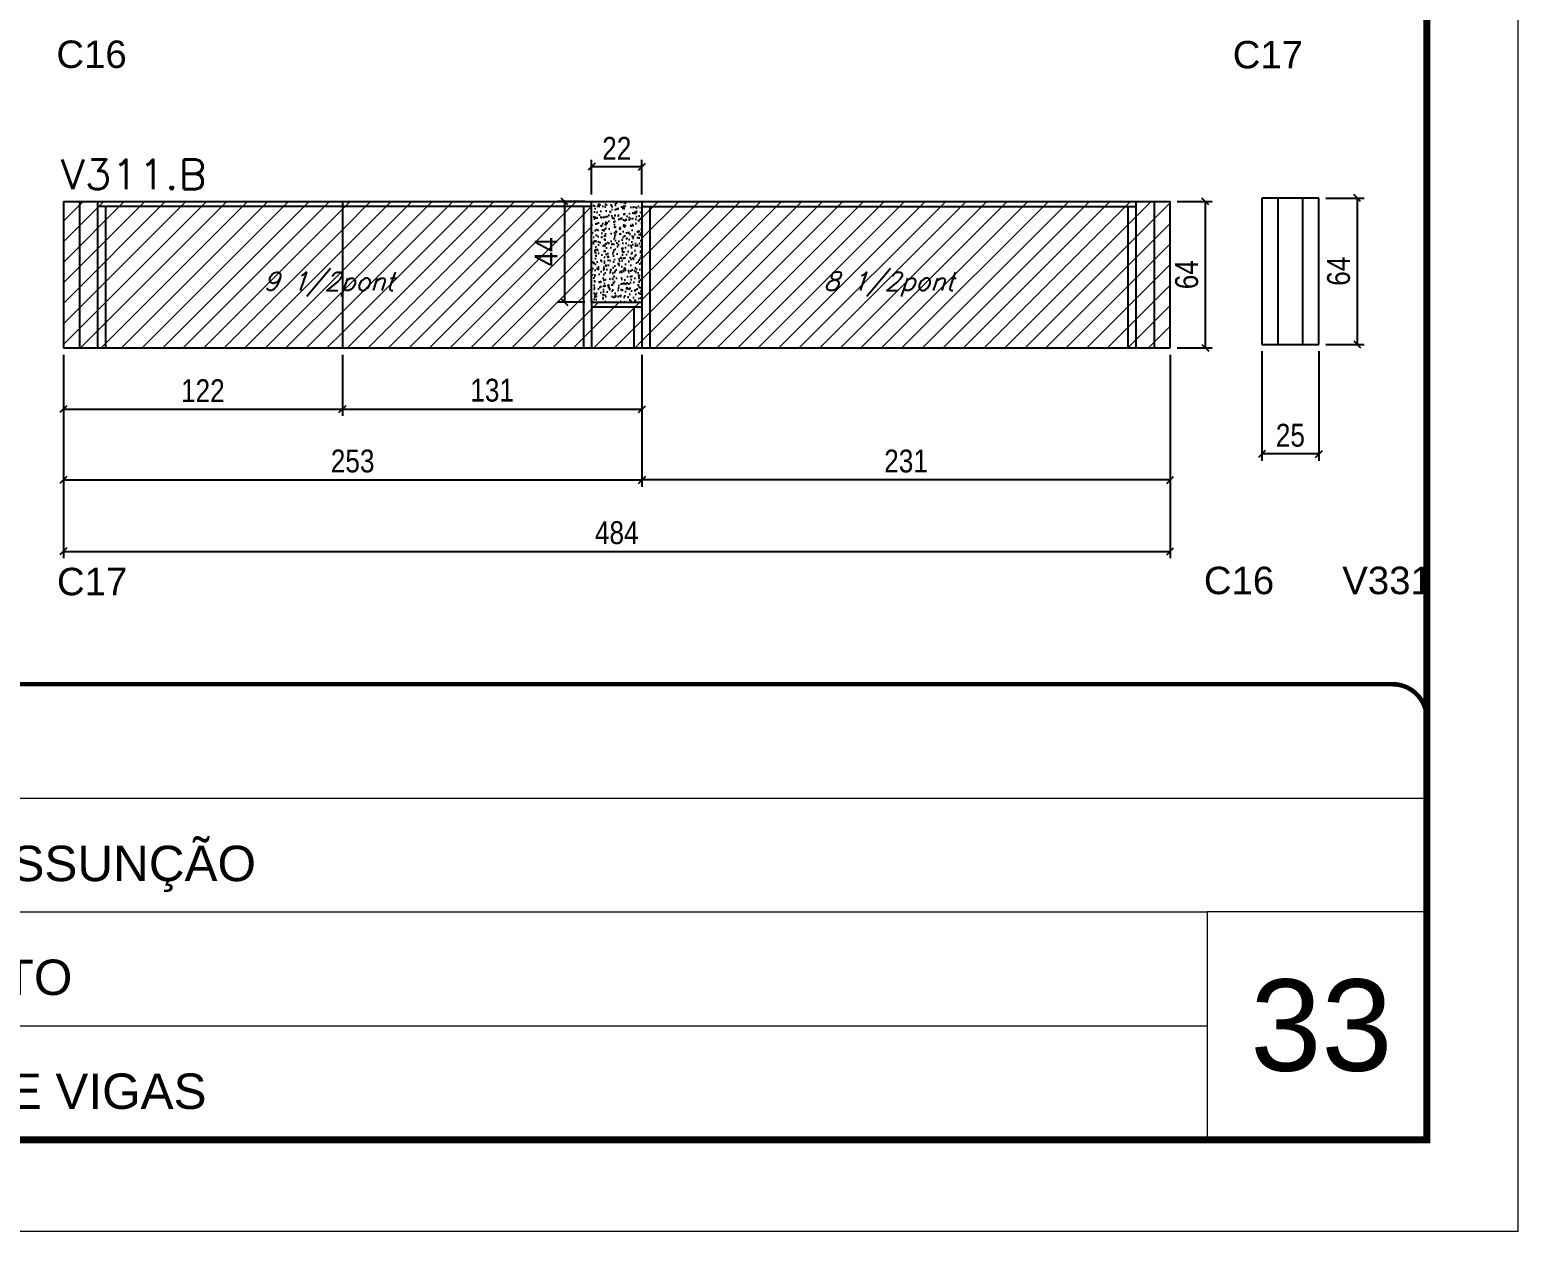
# Model space of a CAD drawing. Extents: x 137137 to 143418, y 10464 to 34486.
# Drawn here: x 137971 to 138622, y 24247 to 24773 of the extents above; entities that cross this region are included whole.
import ezdxf

# ---------------------------------------------------------------- set-up
doc = ezdxf.new("R2010")
doc.units = 0
doc.linetypes.add('CONTINUO', pattern=[0])
doc.linetypes.add('DASHED', pattern=[0.75, 0.5, -0.25])
for name, color, linetype in [('5', 5, 'Continuous'), ('COTA', 241, 'Continuous'), ('Painéis', 200, 'Continuous'), ('SARR_2.2x7', 40, 'Continuous'), ('SARR_3.5x7', 81, 'Continuous'), ('texto', 7, 'Continuous')]:
    doc.layers.add(name, color=color, linetype=linetype)
for name, color, linetype, lineweight in [('CARIMBO', 255, 'Continuous', 9), ('Folhas', 255, 'Continuous', 9), ('Hachura', 251, 'Continuous', 9), ('SARRAFO DE PRESSAO', 251, 'DASHED', 9), ('Texto Seção', 7, 'Continuous', 15)]:
    doc.layers.add(name, color=color, linetype=linetype, lineweight=lineweight)
doc.styles.add('ARIAL', font='arial.ttf')
doc.styles.add('COTA TECNICA', font='techl___.ttf', dxfattribs={"height": 10})
doc.styles.add('REGUA-120', font='ROMANS.shx', dxfattribs={"height": 15})
doc.styles.add('Romans', font='romans.shx')
doc.styles.get("Standard").update_dxf_attribs({"font": 'arial.ttf'})
doc.dimstyles.new('PAINEL', dxfattribs={"dimtxt": 10, "dimasz": 3, "dimexe": 3, "dimexo": 3, "dimgap": 3, "dimtad": 1, "dimdec": 1, "dimzin": 12, "dimdsep": 46, "dimtxsty": 'COTA TECNICA', "dimblk1": 'OBLIQUE', "dimblk2": 'OBLIQUE', "dimsah": 1, "dimcen": 0.9, "dimclrd": 4, "dimclre": 4, "dimclrt": 240, "dimadec": 1, "dimazin": 3, "dimtfac": 1, "dimtdec": 1, "dimtmove": 0, "dimatfit": 3, "dimfxl": 1, "dimtolj": 1, "dimtzin": 12, "dimarcsym": 0})
pattern_1 = [(45, (-1580.9014, -8040.026), (-4.49012806, 4.49012806), [])]

# ---------------------------------------------------------------- blocks, each defined once
blk = doc.blocks.new('9999999999')
at = {"color": 30, "linetype": 'CONTINUO'}
for p, q in [((98564.56, 34379.64), (99583.98, 34379.64)), ((98564.56, 34329.83), (99487.98, 34329.83)), ((99583.98, 34329.83), (99487.98, 34329.83)), ((99487.98, 34329.83), (99487.98, 34230.21)), ((98564.56, 34280.02), (99487.98, 34280.02))]:
    blk.add_line(p, q, dxfattribs=at)
at = {"color": 30, "linetype": 'CONTINUO', "const_width": 2}
blk.add_lwpolyline([(99583.98, 34230.21), (99583.98, 34414.45, 0.414214), (99568.98, 34429.45), (98228.98, 34429.45, 0.414214), (98213.98, 34414.45), (98213.98, 34245.21, 0.414214), (98228.98, 34230.21), (99583.98, 34230.21)], format="xyb", dxfattribs=at)
at = {"layer": 'Folhas'}
blk.add_lwpolyline([(98138.98, 34190.21), (99623.98, 34190.21), (99623.98, 35240.21), (98138.98, 35240.21)], close=True, dxfattribs=at)
at = {"layer": 'Folhas', "color": 30, "const_width": 3}
blk.add_lwpolyline([(98213.98, 34230.21), (99583.98, 34230.21), (99583.98, 35200.21), (98213.98, 35200.21)], close=True, dxfattribs=at)
at = {"color": 7, "linetype": 'Continuous', "ltscale": 5, "style": 'ARIAL'}
for s, p in [('HOSPITAL ASSUNÇÃO', (98837.68, 34343.32)), ('1° PAVIMENTO', (98837.68, 34293.51)), ('LATERAIS DE VIGAS', (98837.68, 34243.7))]:
    blk.add_text(s, height=15.4829, dxfattribs=at).set_placement(p)
blk = doc.blocks.new('_Oblique')
at = {"color": 0, "linetype": 'ByBlock', "lineweight": -2}
blk.add_line((-0.5, -0.5), (0.5, 0.5), dxfattribs=at)
blk = doc.blocks.new('*D1391')
at = {"layer": 'COTA', "color": 4, "linetype": 'ByBlock', "lineweight": -2, "transparency": 16777216}
for p, q in [((137986.1, 24630.52), (137986.1, 24603.71)), ((138108.1, 24630.52), (138108.1, 24603.71)), ((137986.1, 24606.71), (138108.1, 24606.71))]:
    blk.add_line(p, q, dxfattribs=at)
at = {"layer": 'Defpoints', "color": 0, "linetype": 'ByBlock', "transparency": 16777216}
for p in [(137986.1, 24633.52), (138108.1, 24633.52), (138108.1, 24606.71)]:
    blk.add_point(p, dxfattribs=at)
at = {"layer": 'COTA', "color": 4, "linetype": 'ByBlock', "lineweight": -2, "transparency": 16777216, "xscale": 3, "yscale": 3, "zscale": 3, "rotation": 180}
blk.add_blockref('_Oblique', (137986.1, 24606.71), dxfattribs=at)
at = {"layer": 'COTA', "color": 4, "linetype": 'ByBlock', "lineweight": -2, "transparency": 16777216, "xscale": 3, "yscale": 3, "zscale": 3}
blk.add_blockref('_Oblique', (138108.1, 24606.71), dxfattribs=at)
at = {"layer": 'COTA', "color": 240, "linetype": 'ByBlock', "transparency": 16777216, "insert": (138047.1, 24614.77), "char_height": 10, "attachment_point": 5, "style": 'COTA TECNICA'}
blk.add_mtext('\\A1;122', dxfattribs=at)
blk = doc.blocks.new('*D1392')
at = {"layer": 'COTA', "color": 4, "linetype": 'ByBlock', "lineweight": -2, "transparency": 16777216}
for p, q in [((138108.1, 24630.52), (138108.1, 24603.71)), ((138239.1, 24630.52), (138239.1, 24603.71)), ((138108.1, 24606.71), (138239.1, 24606.71))]:
    blk.add_line(p, q, dxfattribs=at)
at = {"layer": 'Defpoints', "color": 0, "linetype": 'ByBlock', "transparency": 16777216}
for p in [(138108.1, 24633.52), (138239.1, 24633.52), (138239.1, 24606.71)]:
    blk.add_point(p, dxfattribs=at)
at = {"layer": 'COTA', "color": 4, "linetype": 'ByBlock', "lineweight": -2, "transparency": 16777216, "xscale": 3, "yscale": 3, "zscale": 3, "rotation": 180}
blk.add_blockref('_Oblique', (138108.1, 24606.71), dxfattribs=at)
at = {"layer": 'COTA', "color": 4, "linetype": 'ByBlock', "lineweight": -2, "transparency": 16777216, "xscale": 3, "yscale": 3, "zscale": 3}
blk.add_blockref('_Oblique', (138239.1, 24606.71), dxfattribs=at)
at = {"layer": 'COTA', "color": 240, "linetype": 'ByBlock', "transparency": 16777216, "insert": (138173.6, 24614.93), "char_height": 10, "attachment_point": 5, "style": 'COTA TECNICA'}
blk.add_mtext('\\A1;131', dxfattribs=at)
blk = doc.blocks.new('*D1393')
at = {"layer": 'COTA', "color": 4, "linetype": 'ByBlock', "lineweight": -2, "transparency": 16777216}
for p, q in [((138239.1, 24630.52), (138239.1, 24572.74)), ((138470.1, 24630.52), (138470.1, 24572.74)), ((138470.1, 24575.74), (138239.1, 24575.74))]:
    blk.add_line(p, q, dxfattribs=at)
at = {"layer": 'Defpoints', "color": 0, "linetype": 'ByBlock', "transparency": 16777216}
for p in [(138239.1, 24633.52), (138470.1, 24633.52), (138239.1, 24575.74)]:
    blk.add_point(p, dxfattribs=at)
at = {"layer": 'COTA', "color": 4, "linetype": 'ByBlock', "lineweight": -2, "transparency": 16777216, "xscale": 3, "yscale": 3, "zscale": 3, "rotation": 180}
blk.add_blockref('_Oblique', (138239.1, 24575.74), dxfattribs=at)
at = {"layer": 'COTA', "color": 4, "linetype": 'ByBlock', "lineweight": -2, "transparency": 16777216, "xscale": 3, "yscale": 3, "zscale": 3}
blk.add_blockref('_Oblique', (138470.1, 24575.74), dxfattribs=at)
at = {"layer": 'COTA', "color": 240, "linetype": 'ByBlock', "transparency": 16777216, "insert": (138354.6, 24583.96), "char_height": 10, "attachment_point": 5, "style": 'COTA TECNICA'}
blk.add_mtext('\\A1;231', dxfattribs=at)
blk = doc.blocks.new('*D1394')
at = {"layer": 'COTA', "color": 4, "linetype": 'ByBlock', "lineweight": -2, "transparency": 16777216}
for p, q in [((138217.1, 24700.52), (138217.1, 24715.77)), ((138239.1, 24700.52), (138239.1, 24715.77)), ((138217.1, 24712.77), (138239.1, 24712.77))]:
    blk.add_line(p, q, dxfattribs=at)
at = {"layer": 'Defpoints', "color": 0, "linetype": 'ByBlock', "transparency": 16777216}
for p in [(138239.1, 24712.77), (138217.1, 24697.52), (138239.1, 24697.52)]:
    blk.add_point(p, dxfattribs=at)
at = {"layer": 'COTA', "color": 4, "linetype": 'ByBlock', "lineweight": -2, "transparency": 16777216, "xscale": 3, "yscale": 3, "zscale": 3, "rotation": 180}
blk.add_blockref('_Oblique', (138217.1, 24712.77), dxfattribs=at)
at = {"layer": 'COTA', "color": 4, "linetype": 'ByBlock', "lineweight": -2, "transparency": 16777216, "xscale": 3, "yscale": 3, "zscale": 3}
blk.add_blockref('_Oblique', (138239.1, 24712.77), dxfattribs=at)
at = {"layer": 'COTA', "color": 240, "linetype": 'ByBlock', "transparency": 16777216, "insert": (138228.1, 24720.77), "char_height": 10, "attachment_point": 5, "style": 'COTA TECNICA'}
blk.add_mtext('\\A1;22', dxfattribs=at)
blk = doc.blocks.new('*D1449')
at = {"layer": 'COTA', "color": 4, "linetype": 'ByBlock', "lineweight": -2, "transparency": 16777216}
for p, q in [((138214.1, 24697.52), (138202.24, 24697.52)), ((138205.24, 24697.52), (138205.24, 24653.52)), ((138214.1, 24653.52), (138202.24, 24653.52))]:
    blk.add_line(p, q, dxfattribs=at)
at = {"layer": 'Defpoints', "color": 0, "linetype": 'ByBlock', "transparency": 16777216}
for p in [(138217.1, 24697.52), (138205.24, 24653.52), (138217.1, 24653.52)]:
    blk.add_point(p, dxfattribs=at)
at = {"layer": 'COTA', "color": 4, "linetype": 'ByBlock', "lineweight": -2, "transparency": 16777216, "xscale": 3, "yscale": 3, "zscale": 3}
for p, rotation in [((138205.24, 24697.52), 90), ((138205.24, 24653.52), 270)]:
    blk.add_blockref('_Oblique', p, dxfattribs=dict(at, rotation=rotation))
at = {"layer": 'COTA', "color": 240, "linetype": 'ByBlock', "transparency": 16777216, "insert": (138197.16, 24675.52), "char_height": 10, "attachment_point": 5, "rotation": 90, "style": 'COTA TECNICA'}
blk.add_mtext('\\A1;44', dxfattribs=at)
blk = doc.blocks.new('*D1395')
at = {"layer": 'COTA', "color": 4, "linetype": 'ByBlock', "lineweight": -2, "transparency": 16777216}
for p, q in [((138473.1, 24697.52), (138488.44, 24697.52)), ((138485.44, 24697.52), (138485.44, 24633.52)), ((138473.1, 24633.52), (138488.44, 24633.52))]:
    blk.add_line(p, q, dxfattribs=at)
at = {"layer": 'Defpoints', "color": 0, "linetype": 'ByBlock', "transparency": 16777216}
for p in [(138470.1, 24697.52), (138470.1, 24633.52), (138485.44, 24633.52)]:
    blk.add_point(p, dxfattribs=at)
at = {"layer": 'COTA', "color": 4, "linetype": 'ByBlock', "lineweight": -2, "transparency": 16777216, "xscale": 3, "yscale": 3, "zscale": 3}
for p, rotation in [((138485.44, 24697.52), 90), ((138485.44, 24633.52), 270)]:
    blk.add_blockref('_Oblique', p, dxfattribs=dict(at, rotation=rotation))
at = {"layer": 'COTA', "color": 240, "linetype": 'ByBlock', "transparency": 16777216, "insert": (138477.34, 24665.52), "char_height": 10, "attachment_point": 5, "rotation": 90, "style": 'COTA TECNICA'}
blk.add_mtext('\\A1;64', dxfattribs=at)
blk = doc.blocks.new('*D1396')
at = {"layer": 'COTA', "color": 4, "linetype": 'ByBlock', "lineweight": -2, "transparency": 16777216}
for p, q in [((137986.1, 24630.52), (137986.1, 24541.52)), ((138470.1, 24630.52), (138470.1, 24541.52)), ((137986.1, 24544.52), (138470.1, 24544.52))]:
    blk.add_line(p, q, dxfattribs=at)
at = {"layer": 'Defpoints', "color": 0, "linetype": 'ByBlock', "transparency": 16777216}
for p in [(137986.1, 24633.52), (138470.1, 24633.52), (138470.1, 24544.52)]:
    blk.add_point(p, dxfattribs=at)
at = {"layer": 'COTA', "color": 4, "linetype": 'ByBlock', "lineweight": -2, "transparency": 16777216, "xscale": 3, "yscale": 3, "zscale": 3, "rotation": 180}
blk.add_blockref('_Oblique', (137986.1, 24544.52), dxfattribs=at)
at = {"layer": 'COTA', "color": 4, "linetype": 'ByBlock', "lineweight": -2, "transparency": 16777216, "xscale": 3, "yscale": 3, "zscale": 3}
blk.add_blockref('_Oblique', (138470.1, 24544.52), dxfattribs=at)
at = {"layer": 'COTA', "color": 240, "linetype": 'ByBlock', "transparency": 16777216, "insert": (138228.1, 24552.62), "char_height": 10, "attachment_point": 5, "style": 'COTA TECNICA'}
blk.add_mtext('\\A1;484', dxfattribs=at)
blk = doc.blocks.new('*D1398')
at = {"layer": 'COTA', "color": 4, "lineweight": -2, "transparency": 16777216}
for p, q in [((137986.1, 24630.52), (137986.1, 24572.74)), ((138239.1, 24630.52), (138239.1, 24572.74)), ((137986.1, 24575.74), (138239.1, 24575.74))]:
    blk.add_line(p, q, dxfattribs=at)
at = {"layer": 'Defpoints', "color": 0, "transparency": 16777216}
for p in [(137986.1, 24633.52), (138239.1, 24633.52), (138239.1, 24575.74)]:
    blk.add_point(p, dxfattribs=at)
at = {"layer": 'COTA', "color": 4, "lineweight": -2, "transparency": 16777216, "xscale": 3, "yscale": 3, "zscale": 3, "rotation": 180}
blk.add_blockref('_Oblique', (137986.1, 24575.74), dxfattribs=at)
at = {"layer": 'COTA', "color": 4, "lineweight": -2, "transparency": 16777216, "xscale": 3, "yscale": 3, "zscale": 3}
blk.add_blockref('_Oblique', (138239.1, 24575.74), dxfattribs=at)
at = {"layer": 'COTA', "color": 240, "transparency": 16777216, "insert": (138112.6, 24583.96), "char_height": 10, "attachment_point": 5, "style": 'COTA TECNICA'}
blk.add_mtext('\\A1;253', dxfattribs=at)
blk = doc.blocks.new('*D1435')
at = {"layer": 'COTA', "color": 4, "lineweight": -2, "ltscale": 25, "transparency": 16777216}
for p, q in [((138510.16, 24632.02), (138510.16, 24584.12)), ((138535.16, 24632.02), (138535.16, 24584.12)), ((138535.16, 24587.12), (138510.16, 24587.12))]:
    blk.add_line(p, q, dxfattribs=at)
at = {"layer": 'Defpoints', "color": 0, "ltscale": 25, "transparency": 16777216}
for p in [(138510.16, 24635.02), (138535.16, 24635.02), (138510.16, 24587.12)]:
    blk.add_point(p, dxfattribs=at)
at = {"layer": 'COTA', "color": 4, "lineweight": -2, "ltscale": 25, "transparency": 16777216, "xscale": 3, "yscale": 3, "zscale": 3, "rotation": 180}
blk.add_blockref('_Oblique', (138510.16, 24587.12), dxfattribs=at)
at = {"layer": 'COTA', "color": 4, "lineweight": -2, "ltscale": 25, "transparency": 16777216, "xscale": 3, "yscale": 3, "zscale": 3}
blk.add_blockref('_Oblique', (138535.16, 24587.12), dxfattribs=at)
at = {"layer": 'COTA', "color": 240, "ltscale": 25, "transparency": 16777216, "insert": (138522.66, 24595.23), "char_height": 10, "attachment_point": 5, "style": 'COTA TECNICA'}
blk.add_mtext('\\A1;25', dxfattribs=at)
blk = doc.blocks.new('*D1436')
at = {"layer": 'COTA', "color": 4, "lineweight": -2, "ltscale": 25, "transparency": 16777216}
for p, q in [((138538.16, 24699.02), (138554.87, 24699.02)), ((138551.87, 24699.02), (138551.87, 24635.02)), ((138538.16, 24635.02), (138554.87, 24635.02))]:
    blk.add_line(p, q, dxfattribs=at)
at = {"layer": 'Defpoints', "color": 0, "ltscale": 25, "transparency": 16777216}
for p in [(138535.16, 24699.02), (138535.16, 24635.02), (138551.87, 24635.02)]:
    blk.add_point(p, dxfattribs=at)
at = {"layer": 'COTA', "color": 4, "lineweight": -2, "ltscale": 25, "transparency": 16777216, "xscale": 3, "yscale": 3, "zscale": 3}
for p, rotation in [((138551.87, 24699.02), 90), ((138551.87, 24635.02), 270)]:
    blk.add_blockref('_Oblique', p, dxfattribs=dict(at, rotation=rotation))
at = {"layer": 'COTA', "color": 240, "ltscale": 25, "transparency": 16777216, "insert": (138543.77, 24667.02), "char_height": 10, "attachment_point": 5, "rotation": 90, "style": 'COTA TECNICA'}
blk.add_mtext('\\A1;64', dxfattribs=at)

msp = doc.modelspace()

# ---------------------------------------------------------------- hatches: boundary and pattern name
at = {"layer": 'COTA', "linetype": 'ByBlock'}
h = msp.add_hatch(dxfattribs=at)
h.set_pattern_fill('AR-CONC', color=256, scale=0.03)
h.set_pattern_definition([(50, (7422.4585, -8043.6016), (5.46554007, -0.47817257), [0.5715, -6.2865]), (355, (7422.4585, -8043.6016), (-1.05730264, 5.73170536), [0.4572, -5.02921753]), (100.4514447, (7422.914, -8043.6414), (4.40823741, 5.25353256), [0.48570026, -5.34270734]), (46.1842, (7422.4585, -8042.0776), (8.13237123, -1.26126984), [0.85725, -9.42975]), (96.6355576, (7423.136, -8042.183), (7.122124, 7.42278374), [0.7285507, -8.01406824]), (351.184151, (7422.4585, -8042.0776), (7.122124, 7.42278374), [0.685799, -7.54379196]), (21, (7423.2205, -8042.4586), (4.54843174, -3.06795595), [0.5715, -6.2865]), (326, (7423.2205, -8042.4586), (1.85406085, 5.52563898), [0.4572, -5.0292]), (71.451445, (7423.5995, -8042.714), (6.40249258, 2.45768307), [0.48570026, -5.34269813]), (37.5, (7422.4585, -8043.6016), (0.092658098, 2.536651166), [0, -4.96824, 0, -5.1054, 0, -5.04825]), (7.5, (7422.4585, -8043.6016), (2.004589875, 3.005417245), [0, -2.91084, 0, -4.85394, 0, -1.92405]), (327.5, (7420.7592, -8043.6016), (4.067717855, -0.17186232), [0, -1.905, 0, -5.9436, 0, -7.8867]), (317.5, (7419.9972, -8043.6016), (4.44387544, 0.76279473), [0, -2.4765, 0, -3.94716, 0, -5.6007])])
h.paths.add_polyline_path([(138217.1, 24653.52), (138239.1, 24653.52), (138239.1, 24697.52), (138217.1, 24697.52)])
at = {"layer": 'Hachura', "linetype": 'ByBlock'}
h = msp.add_hatch(dxfattribs=at)
h.set_pattern_fill('ANSI31', color=256, scale=2)
h.set_pattern_definition(pattern_1)
h.paths.add_polyline_path([(138108.1, 24697.52), (137986.1, 24697.52), (137986.1, 24633.52), (138108.1, 24633.52)])
h = msp.add_hatch(dxfattribs=at)
h.set_pattern_fill('ANSI31', color=256, scale=2)
h.set_pattern_definition(pattern_1)
h.paths.add_polyline_path([(138217.1, 24697.52), (138108.1, 24697.52), (138108.1, 24633.52), (138239.1, 24633.52), (138239.1, 24653.52), (138217.1, 24653.52)])
h.paths.add_polyline_path([(138207.02, 24664.74), (138207.02, 24686.93), (138186.43, 24686.93), (138186.43, 24664.74)], flags=24)
h = msp.add_hatch(dxfattribs=at)
h.set_pattern_fill('ANSI31', color=256, scale=2)
h.set_pattern_definition(pattern_1)
h.paths.add_polyline_path([(138470.1, 24697.52), (138239.1, 24697.52), (138239.1, 24633.52), (138470.1, 24633.52)])
h.paths.add_polyline_path([(138310.73, 24653.35), (138378.35, 24653.35), (138383.85, 24669.32), (138316.23, 24669.32)], flags=24)

# ---------------------------------------------------------------- linework, layer by layer
at = {"layer": 'COTA', "linetype": 'ByBlock'}
msp.add_line((138217.1, 24697.52), (138239.1, 24697.52), dxfattribs=at)
at = {"layer": 'Painéis', "linetype": 'ByBlock'}
for p, q in [((137986.1, 24697.52), (138217.1, 24697.52)), ((137986.1, 24697.52), (137986.1, 24633.52)), ((138108.1, 24697.52), (138108.1, 24633.52)), ((138217.1, 24653.52), (138217.1, 24697.52)), ((138239.1, 24697.52), (138470.1, 24697.52)), ((138239.1, 24697.52), (138239.1, 24633.52)), ((138470.1, 24633.52), (138470.1, 24697.52)), ((138217.1, 24653.52), (138239.1, 24653.52)), ((137986.1, 24633.52), (138239.1, 24633.52)), ((138239.1, 24633.52), (138470.1, 24633.52))]:
    msp.add_line(p, q, dxfattribs=at)
at = {"layer": 'Painéis', "ltscale": 25}
for p, q in [((138535.16, 24699.02), (138510.16, 24699.02)), ((138510.16, 24699.02), (138510.16, 24635.02)), ((138535.16, 24635.02), (138535.16, 24699.02)), ((138510.16, 24635.02), (138535.16, 24635.02))]:
    msp.add_line(p, q, dxfattribs=at)
at = {"layer": 'SARR_2.2x7', "linetype": 'Continuous'}
for p, q in [((137993.1, 24697.52), (137993.1, 24633.52)), ((138217.1, 24695.32), (138001.1, 24695.32)), ((138455.1, 24695.16), (138239.1, 24695.16)), ((138463.1, 24697.52), (138463.1, 24633.52)), ((138517.16, 24699.02), (138517.16, 24635.02)), ((138528.16, 24635.02), (138528.16, 24699.02)), ((138239.1, 24651.32), (138217.1, 24651.32))]:
    msp.add_line(p, q, dxfattribs=at)
at = {"layer": 'SARR_3.5x7'}
for p, q in [((138001.1, 24697.52), (138001.1, 24633.52)), ((138004.6, 24695.32), (138004.6, 24633.52)), ((138213.6, 24695.32), (138213.6, 24633.52)), ((138242.6, 24695.32), (138242.6, 24633.52)), ((138451.6, 24695.32), (138451.6, 24633.52)), ((138455.1, 24697.52), (138455.1, 24633.52)), ((138217.1, 24653.52), (138217.1, 24633.52)), ((138235.6, 24651.32), (138235.6, 24633.52))]:
    msp.add_line(p, q, dxfattribs=at)

# ---------------------------------------------------------------- block references
at = {"layer": 'SARRAFO DE PRESSAO', "color": 6, "linetype": 'ByBlock'}
msp.add_blockref('9999999999', (38998.31, -9943.03), dxfattribs=at)

# ---------------------------------------------------------------- texts
at = {"layer": '5', "linetype": 'Continuous'}
for s, rotation, p in [('C16', 0.00004, (137983.05, 24755.92)), ('C17', 0.00004, (138497.45, 24755.75)), ('C17', 359.99996, (137983.32, 24525.32)), ('C16', 359.99996, (138484.82, 24525.79)), ('V331', 359.99996, (138545.36, 24525.79))]:
    msp.add_text(s, height=12, rotation=rotation, dxfattribs=at).set_placement(p)
at = {"layer": 'CARIMBO', "style": 'ARIAL'}
msp.add_text('33', height=40, dxfattribs=at).set_placement((138505.15, 24317.32))
at = {"layer": 'texto', "color": 2, "char_height": 8, "attachment_point": 5, "style": 'Romans'}
for s, insert in [('{\\Q19;\\C256;9 1/2pont}', (138102.18, 24661.33)), ('{\\Q19;\\C256;8 1/2pont}', (138347.1, 24661.33))]:
    msp.add_mtext(s, dxfattribs=dict(at, insert=insert))
at = {"layer": 'Texto Seção', "style": 'REGUA-120', "width": 1.05}
msp.add_text('V311.B', height=13, dxfattribs=at).set_placement((137984.95, 24702.88))

# ---------------------------------------------------------------- dimensions: what is measured, and where the dimension line sits
at = {"layer": 'COTA', "linetype": 'ByBlock'}
for p1, p2, distance, picture, middle in [((138217.1, 24697.52), (138239.1, 24697.52), 15.25, '*D1394', (138228.1, 24720.77)), ((138217.1, 24697.52), (138217.1, 24653.52), -11.87, '*D1449', (138197.16, 24675.52)), ((137986.1, 24633.52), (138108.1, 24633.52), -26.81, '*D1391', (138047.1, 24614.77)), ((137986.1, 24633.52), (138470.1, 24633.52), -89, '*D1396', (138228.1, 24552.62)), ((138108.1, 24633.52), (138239.1, 24633.52), -26.81, '*D1392', (138173.6, 24614.93)), ((138470.1, 24633.52), (138239.1, 24633.52), 57.78, '*D1393', (138354.6, 24583.96))]:
    dim = msp.add_aligned_dim(p1=p1, p2=p2, distance=distance, dimstyle='PAINEL', dxfattribs=at)
    dim.commit()
    dim.dimension.update_dxf_attribs({"geometry": picture, "text_midpoint": middle})
dim = msp.add_linear_dim(base=(138485.44, 24633.52), p1=(138470.1, 24697.52), p2=(138470.1, 24633.52), angle=270, dimstyle='PAINEL', dxfattribs=at)
dim.commit()
dim.dimension.update_dxf_attribs({"geometry": '*D1395', "text_midpoint": (138485.44, 24665.52), "dimtype": 161})
at = {"layer": 'COTA', "ltscale": 25}
dim = msp.add_linear_dim(base=(138551.87, 24635.02), p1=(138535.16, 24699.02), p2=(138535.16, 24635.02), angle=90, dimstyle='PAINEL', dxfattribs=at)
dim.commit()
dim.dimension.update_dxf_attribs({"geometry": '*D1436', "text_midpoint": (138543.77, 24667.02)})
at = {"layer": 'COTA'}
dim = msp.add_linear_dim(base=(138239.1, 24575.74), p1=(137986.1, 24633.52), p2=(138239.1, 24633.52), dimstyle='PAINEL', dxfattribs=at)
dim.commit()
dim.dimension.update_dxf_attribs({"geometry": '*D1398', "text_midpoint": (138112.6, 24583.96)})
at = {"layer": 'COTA', "ltscale": 25}
dim = msp.add_linear_dim(base=(138510.16, 24587.12), p1=(138535.16, 24635.02), p2=(138510.16, 24635.02), dimstyle='PAINEL', dxfattribs=at)
dim.commit()
dim.dimension.update_dxf_attribs({"geometry": '*D1435', "text_midpoint": (138522.66, 24595.23)})

doc.saveas('drawing.dxf')
